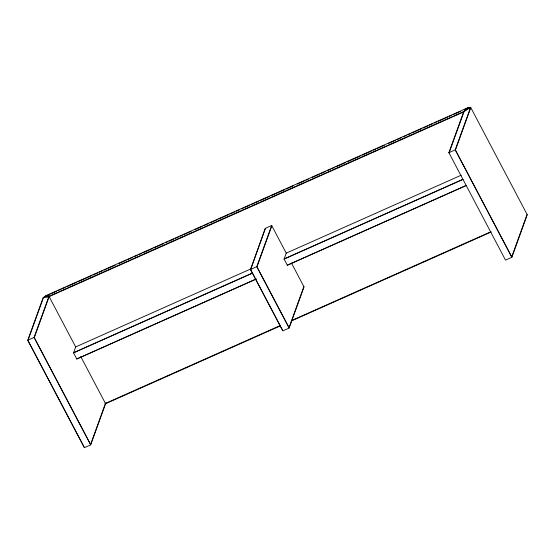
<?xml version="1.0" encoding="UTF-8"?>
<svg xmlns="http://www.w3.org/2000/svg" width="555" height="555" viewBox="0 0 555 555"><rect width="100%" height="100%" fill="white"/><g stroke="black" fill="none" stroke-linecap="round" stroke-linejoin="round"><path stroke-width="0.83" d="M280.552 325.806L105.596 403.721L90.701 444.874L84.374 447.691L27.75 340.25L43.151 297.695L46.093 295.572L468.385 107.49L470.626 107.309L527.25 214.75L511.849 257.305L505.522 260.122L448.891 152.674L463.793 111.527L469.509 107.399L469.669 107.705L468.233 107.941M28.243 339.632L43.026 298.805M27.75 340.25L34.077 337.426L48.972 296.28L463.793 111.527L463.952 111.832L49.138 296.585L34.285 337.613L90.583 444.451L105.436 403.416L280.386 325.494M256.466 278.957L76.763 358.995L73.524 352.848L75.667 346.93L250.846 268.911M76.763 358.995L255.779 279.158M291.479 263.077L304.036 286.914L289.141 328.067L282.814 330.884L250.458 269.487L265.352 228.334L271.679 225.517L286.241 253.142L284.098 259.067L287.33 265.207L466.242 185.523M250.458 269.487L256.785 266.664L271.679 225.517M271.839 225.823L256.986 266.858L289.023 327.637L303.876 286.609M287.33 265.207L465.534 185.738M449.099 152.861L463.848 112.131M448.891 152.674L455.225 149.857L470.626 107.309L463.682 111.819M470.786 107.615L455.426 150.044L511.731 256.882L527.09 214.445M44.782 296.939L43.318 298L43.151 297.695L49.027 296.876M45.274 296.585L46.093 295.572L49.929 296.231M47.043 295.531L50.214 294.115M51.795 293.415L56.548 291.299M58.129 290.591L61.3 289.183M62.881 288.475L65.254 287.421M66.836 286.713L76.34 282.481M77.922 281.774L91.381 275.779M92.962 275.079L97.715 272.963M99.296 272.255L102.467 270.847M104.049 270.139L106.421 269.085M108.01 268.377L115.135 265.207M119.089 263.438L126.214 260.267M127.803 259.56L132.548 257.444M134.137 256.743L137.3 255.328M138.882 254.627L141.261 253.566M142.843 252.865L152.341 248.633M153.929 247.925L163.427 243.694M165.799 242.639L167.388 241.931M168.97 241.224L173.722 239.108M175.304 238.407L178.467 236.992M180.049 236.291L182.428 235.23M184.01 234.529L191.135 231.352M195.096 229.59L202.221 226.419M203.803 225.712L208.555 223.596M210.137 222.888L217.262 219.718M218.843 219.01L228.348 214.778M229.93 214.077L234.682 211.961M236.263 211.254L239.427 209.846M241.807 208.784L243.388 208.083M244.97 207.376L249.722 205.26M251.304 204.552L254.474 203.144M256.056 202.436L258.429 201.382M260.017 200.674L269.515 196.442M271.097 195.742L284.555 189.748M286.144 189.04L293.269 185.863M297.223 184.1L304.348 180.93M305.937 180.222L308.309 179.168M312.264 177.406L319.396 174.228M320.977 173.528L325.729 171.412M327.311 170.704L330.475 169.296M332.056 168.588L334.436 167.527M336.018 166.826L345.522 162.594M347.104 161.887L360.563 155.893M362.144 155.185L371.642 150.96M373.231 150.252L375.603 149.191M377.185 148.49L384.31 145.313M388.271 143.551L395.396 140.38M396.978 139.673L401.73 137.557M403.312 136.849L406.482 135.441M408.064 134.74L410.436 133.679M412.025 132.971L421.522 128.739M423.104 128.038L427.856 125.923M429.438 125.215L432.609 123.807M434.19 123.099L436.563 122.044M438.152 121.337L447.649 117.105M449.231 116.404L451.61 115.343M453.192 114.635L460.317 111.465M464.278 109.703L467.442 108.287M286.241 253.142L461.191 175.22M73.565 352.73L252.476 273.046M284.139 258.949L462.773 179.39M73.524 352.848L252.435 273.164M284.098 259.067L463.009 179.383M291.472 320.561L490.96 231.713M291.632 320.866L491.126 232.018M44.622 296.634L48.972 296.28L75.667 346.93M104.923 403.228L106.394 403.374L106.227 403.062M468.552 107.795L468.385 107.49L463.161 112.186M455.225 149.857L511.849 257.305M265.352 228.334L250.659 269.675L282.696 330.461M256.785 266.664L289.141 328.067M80.739 356.553L105.596 403.721M34.077 337.426L90.701 444.874M27.951 340.437L84.256 447.268"/></g></svg>
